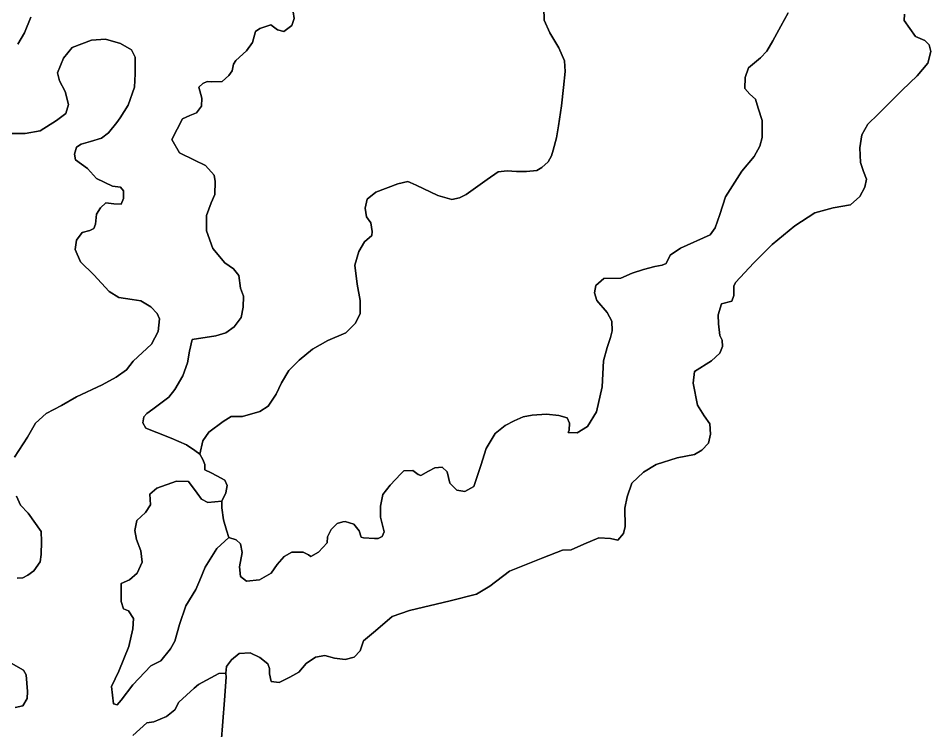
# Model space of a CAD drawing. Header units: inches. Extents: x 288635 to 1232953, y 676945 to 1655780.
# Drawn here: x 398338 to 420019, y 1093100 to 1110038 of the extents above; entities that cross this region are included whole.
import ezdxf

# ---------------------------------------------------------------- set-up
doc = ezdxf.new("R2010")
doc.units = ezdxf.units.IN
doc.header["$MEASUREMENT"] = 0

msp = doc.modelspace()

# ---------------------------------------------------------------- linework, layer by layer
at = {"color": 1}
for points in [[(410828.1103, 1110282.2867), (410833.1904, 1109992.7261), (410965.2706, 1109687.9255), (411183.7111, 1109337.4048), (411320.8713, 1109022.4442), (411336.1114, 1108773.5237), (411295.4713, 1108392.5229), (411249.7512, 1107955.642), (411173.551, 1107478.1211), (411127.8309, 1107193.6405), (411046.5508, 1106904.0799), (411005.9107, 1106766.9196), (410929.7105, 1106624.6794), (410777.3102, 1106492.5991), (410660.47, 1106421.4789), (410411.5495, 1106390.9989), (410172.789, 1106390.9989), (409954.3486, 1106411.3189), (409740.9882, 1106385.9189), (409481.9076, 1106208.1185), (408978.9866, 1105847.4378), (408821.5063, 1105766.1576), (408643.706, 1105730.5976), (408308.4253, 1105822.0377), (407790.2643, 1106070.9582), (407653.104, 1106136.9984), (407597.2239, 1106157.3184), (407358.4634, 1106101.4383), (406835.2224, 1105903.3179), (406626.9419, 1105740.7576), (406581.2218, 1105522.3171), (406611.7019, 1105319.1167), (406718.3821, 1105171.7964), (406743.7822, 1104968.596), (406738.7022, 1104877.1559), (406565.9818, 1104724.7556), (406433.9016, 1104496.1551), (406332.3014, 1104171.0344), (406388.1815, 1103713.8335), (406464.3816, 1103327.7528), (406459.3016, 1103022.9522), (406347.5414, 1102789.2717), (406118.9409, 1102555.5912), (405692.2201, 1102377.7909), (405331.5393, 1102169.5104), (405011.4987, 1101910.4299), (404767.6582, 1101666.5894), (404589.8579, 1101366.8688), (404462.8576, 1101102.7083), (404274.8972, 1100818.2277), (404076.7768, 1100686.1475), (403670.376, 1100574.3873), (403497.6557, 1100574.3873), (403396.0555, 1100569.3072), (403208.0951, 1100452.467), (402869.3572, 1100198.8898), (402722.0369, 1099995.6894), (402655.9968, 1099675.6488), (402530.6667, 1099759.8694), (402332.5832, 1099894.2832), (401968.0875, 1100055.3394), (401629.0217, 1100190.9658), (401371.4598, 1100296.4684), (401300.3396, 1100423.4686), (401325.7397, 1100560.6289), (401396.8598, 1100641.9091), (401539.1001, 1100743.5093), (401696.5804, 1100860.3495), (401915.0208, 1101027.9898), (402057.2611, 1101215.9502), (402250.3015, 1101535.9908), (402356.9817, 1101845.8715), (402407.7818, 1102125.272), (402473.822, 1102404.6726), (403032.6231, 1102485.9527), (403271.3836, 1102557.0729), (403469.504, 1102699.3132), (403632.0643, 1102922.8336), (403682.8644, 1103171.7541), (403687.9444, 1103430.8346), (403621.9043, 1103618.795), (403576.1842, 1103918.5156), (403449.1839, 1104081.0759), (403245.9835, 1104223.3162), (402961.5029, 1104563.6769), (402809.1026, 1104985.3177), (402809.1026, 1105345.9985), (402920.8629, 1105650.7991), (403012.303, 1105848.9195), (403017.3831, 1106158.8001), (402991.983, 1106311.2004), (402788.7826, 1106534.7208), (402524.6221, 1106666.8011), (402169.0214, 1106839.5215), (401991.221, 1107154.4821), (402240.1415, 1107647.2431), (402412.8618, 1107723.4432), (402575.4222, 1107789.4834), (402692.2624, 1107946.9637), (402702.4224, 1108140.0041), (402631.3023, 1108399.0846), (402722.7425, 1108485.4447), (402824.3427, 1108531.1648), (402941.1829, 1108526.0848), (403185.0234, 1108536.2448), (403342.5037, 1108673.4051), (403418.7039, 1108790.2454), (403449.1839, 1108947.7257), (403510.144, 1109034.0858), (403759.0645, 1109262.6863), (403901.3048, 1109460.8067), (403977.505, 1109719.8872), (404079.1052, 1109791.0074), (404343.2657, 1109877.3675), (404495.666, 1109765.6073), (404648.0663, 1109724.9672), (404836.0267, 1109862.1275), (404896.9868, 1110029.7678), (404866.5068, 1110187.2481)], [(416631.6435, 1110168.785), (416458.9232, 1109848.7444), (416270.9628, 1109503.3037), (416123.6425, 1109254.3832), (415976.3222, 1109096.9029), (415691.8416, 1108858.1424), (415610.5615, 1108629.5419), (415605.4815, 1108365.3814), (415717.2417, 1108233.3011), (415854.402, 1108116.4609), (415915.3621, 1107903.1005), (416011.8823, 1107603.3799), (416016.9623, 1107202.0591), (415961.0822, 1106993.7787), (415823.9219, 1106749.9382), (415534.3613, 1106399.4175), (415534.3613, 1106399.4175), (415143.2005, 1105789.8162), (415011.1203, 1105373.2554), (414899.3601, 1105058.2948), (414777.4398, 1104885.5744), (414076.3984, 1104570.6138), (413827.4779, 1104408.0535), (413736.0377, 1104209.9331), (413639.5175, 1104169.293), (413461.7172, 1104133.7329), (413192.4766, 1104062.6128), (412928.3161, 1103976.2526), (412659.0756, 1103859.4124), (412252.6748, 1103854.3324), (412059.6344, 1103686.692), (412029.1543, 1103513.9717), (412085.0344, 1103326.0113), (412333.9549, 1103041.5307), (412440.6351, 1102838.3303), (412450.7952, 1102609.7299), (412410.1551, 1102452.2496), (412333.9549, 1102213.4891), (412242.5147, 1101893.4485), (412212.0347, 1101273.6872), (412074.8744, 1100679.326), (411866.594, 1100328.8053), (411617.6735, 1100181.485), (411404.3131, 1100186.565), (411429.7131, 1100247.5252), (411439.8731, 1100410.0855), (411378.913, 1100537.0857), (411185.8726, 1100592.9659), (410886.152, 1100628.5259), (410545.7913, 1100603.1259), (410337.5109, 1100562.4858), (410119.0705, 1100465.9656), (409910.7901, 1100359.2854), (409672.0296, 1100166.245), (409453.5892, 1099810.6443), (409326.5889, 1099404.2435), (409164.0286, 1098906.4025), (408950.6682, 1098789.5622), (408762.7078, 1098820.0423), (408595.0674, 1098987.6826), (408529.0273, 1099251.8432), (408407.1071, 1099363.6034), (408234.3867, 1099348.3634), (408087.0664, 1099267.0832), (407904.1861, 1099165.483), (407843.2259, 1099190.883), (407716.2257, 1099287.4032), (407497.7852, 1099277.2432), (407431.7451, 1099206.1231), (407172.6646, 1098936.8825), (406999.9443, 1098713.3621), (406949.1441, 1098439.0415), (406944.0641, 1098179.961), (407030.4243, 1097829.4403), (406984.7042, 1097717.6801), (406893.264, 1097666.88), (406801.8239, 1097671.96), (406537.6633, 1097682.12), (406486.8632, 1097702.4401), (406436.0631, 1097849.7604), (406309.0629, 1098012.3207), (406105.8625, 1098073.2808), (406049.9824, 1098068.2008), (405912.8221, 1098027.5607), (405775.6618, 1097880.2404), (405689.3016, 1097707.5201), (405679.1416, 1097565.2798), (405470.8612, 1097346.8394), (405287.9808, 1097245.2392), (405237.1807, 1097280.7992), (405105.1005, 1097341.7593), (404840.9399, 1097346.8394), (404658.0596, 1097245.2392), (404490.4192, 1097052.1988), (404348.1789, 1096843.9184), (404068.7784, 1096686.438), (403758.8978, 1096655.958), (403621.7375, 1096767.7182), (403596.3374, 1096996.3187), (403657.2976, 1097336.6793), (403616.6575, 1097539.8797), (403513.256, 1097636.9446), (403344.6557, 1097697.514), (403283.6955, 1097870.2343), (403217.6554, 1098114.0748), (403177.0153, 1098398.5554), (403171.9353, 1098561.1157), (403268.4555, 1098754.1561), (403298.9356, 1098931.9565), (403243.0554, 1099053.8767), (403059.9348, 1099158.066), (402925.2373, 1099233.6879), (402772.837, 1099299.728), (402772.837, 1099431.8083), (402722.0369, 1099548.6485), (402655.9968, 1099675.6488), (402722.0369, 1099995.6894), (402869.3572, 1100198.8898), (403208.0951, 1100452.467), (403396.0555, 1100569.3072), (403497.6557, 1100574.3873), (403670.376, 1100574.3873), (404076.7768, 1100686.1475), (404274.8972, 1100818.2277), (404462.8576, 1101102.7083), (404589.8579, 1101366.8688), (404767.6582, 1101666.5894), (405011.4987, 1101910.4299), (405331.5393, 1102169.5104), (405692.2201, 1102377.7909), (406118.9409, 1102555.5912), (406347.5414, 1102789.2717), (406459.3016, 1103022.9522), (406464.3816, 1103327.7528), (406388.1815, 1103713.8335), (406332.3014, 1104171.0344), (406433.9016, 1104496.1551), (406565.9818, 1104724.7556), (406738.7022, 1104877.1559), (406743.7822, 1104968.596), (406718.3821, 1105171.7964), (406611.7019, 1105319.1167), (406581.2218, 1105522.3171), (406626.9419, 1105740.7576), (406835.2224, 1105903.3179), (407358.4634, 1106101.4383), (407597.2239, 1106157.3184), (407653.104, 1106136.9984), (407790.2643, 1106070.9582), (408308.4253, 1105822.0377), (408643.706, 1105730.5976), (408821.5063, 1105766.1576), (408978.9866, 1105847.4378), (409481.9076, 1106208.1185), (409740.9882, 1106385.9189), (409954.3486, 1106411.3189), (410172.789, 1106390.9989), (410411.5495, 1106390.9989), (410660.47, 1106421.4789), (410777.3102, 1106492.5991), (410929.7105, 1106624.6794), (411005.9107, 1106766.9196), (411046.5508, 1106904.0799), (411127.8309, 1107193.6405), (411173.551, 1107478.1211), (411249.7512, 1107955.642), (411295.4713, 1108392.5229), (411336.1114, 1108773.5237), (411320.8713, 1109022.4442), (411183.7111, 1109337.4048), (410965.2706, 1109687.9255), (410833.1904, 1109992.7261), (410828.1103, 1110282.2867)], [(398637.1404, 1110062.4345), (398484.7401, 1109687.7837), (398325.9898, 1109421.0832)], [(398325.9898, 1109421.0832), (398484.7401, 1109687.7837), (398637.1404, 1110062.4345)], [(404866.5068, 1110187.2481), (404896.9868, 1110029.7678), (404836.0267, 1109862.1275), (404648.0663, 1109724.9672), (404495.666, 1109765.6073), (404343.2657, 1109877.3675), (404079.1052, 1109791.0074), (403977.505, 1109719.8872), (403901.3048, 1109460.8067), (403759.0645, 1109262.6863), (403510.144, 1109034.0858), (403449.1839, 1108947.7257), (403418.7039, 1108790.2454), (403342.5037, 1108673.4051), (403185.0234, 1108536.2448), (402941.1829, 1108526.0848), (402824.3427, 1108531.1648), (402722.7425, 1108485.4447), (402631.3023, 1108399.0846), (402702.4224, 1108140.0041), (402692.2624, 1107946.9637), (402575.4222, 1107789.4834), (402412.8618, 1107723.4432), (402240.1415, 1107647.2431), (401991.221, 1107154.4821), (402169.0214, 1106839.5215), (402524.6221, 1106666.8011), (402788.7826, 1106534.7208), (402991.983, 1106311.2004), (403017.3831, 1106158.8001), (403012.303, 1105848.9195), (402920.8629, 1105650.7991), (402809.1026, 1105345.9985), (402809.1026, 1104985.3177), (402961.5029, 1104563.6769), (403245.9835, 1104223.3162), (403449.1839, 1104081.0759), (403576.1842, 1103918.5156), (403621.9043, 1103618.795), (403687.9444, 1103430.8346), (403682.8644, 1103171.7541), (403632.0643, 1102922.8336), (403469.504, 1102699.3132), (403271.3836, 1102557.0729), (403032.6231, 1102485.9527), (402473.822, 1102404.6726), (402407.7818, 1102125.272), (402356.9817, 1101845.8715), (402250.3015, 1101535.9908), (402057.2611, 1101215.9502), (401915.0208, 1101027.9898), (401696.5804, 1100860.3495), (401539.1001, 1100743.5093), (401396.8598, 1100641.9091), (401325.7397, 1100560.6289), (401300.3396, 1100423.4686), (401371.4598, 1100296.4684), (401629.0217, 1100190.9658), (401968.0875, 1100055.3394), (402332.5832, 1099894.2832), (402530.6667, 1099759.8694), (402655.9968, 1099675.6488), (402722.0369, 1099548.6485), (402772.837, 1099431.8083), (402772.837, 1099299.728), (402925.2373, 1099233.6879), (403059.9348, 1099158.066), (403243.0554, 1099053.8767), (403298.9356, 1098931.9565), (403268.4555, 1098754.1561), (403171.9353, 1098561.1157), (402842.158, 1098528.0957), (402690.438, 1098603.0875), (402585.9306, 1098747.7474), (402384.9571, 1099025.9367), (402100.4765, 1099031.0167), (401628.0356, 1098863.3763), (401465.4752, 1098721.136), (401480.7153, 1098472.2155), (401363.875, 1098289.3352), (401155.5946, 1098101.3748), (401104.7945, 1097862.6143), (401150.5146, 1097644.1739), (401252.1148, 1097380.0134), (401282.5949, 1097110.7728), (401160.6746, 1096846.6123), (400984.5761, 1096690.2247), (400779.6739, 1096602.7718), (400779.6739, 1096170.9709), (400835.554, 1095998.2506), (400957.4742, 1095947.4505), (401074.3144, 1095769.6501), (401064.1544, 1095520.7296), (400962.5542, 1095099.0888), (400728.8738, 1094519.9676), (400556.1534, 1094149.1269), (400601.8735, 1093742.7261), (400688.2337, 1093717.326), (400784.7539, 1093829.0863), (401064.1544, 1094189.767), (401490.8753, 1094641.8879), (401724.5557, 1094763.8081), (401953.1562, 1095048.2887), (402054.7564, 1095231.1691), (402171.5966, 1095627.4099), (402323.9969, 1096069.3707), (402557.6774, 1096455.4515), (402649.1085, 1096678.7136), (402776.1178, 1096988.8526), (403055.5184, 1097435.8935), (403344.6557, 1097697.514), (403513.256, 1097636.9446), (403616.6575, 1097539.8797), (403657.2976, 1097336.6793), (403596.3374, 1096996.3187), (403621.7375, 1096767.7182), (403758.8978, 1096655.958), (404068.7784, 1096686.438), (404348.1789, 1096843.9184), (404490.4192, 1097052.1988), (404658.0596, 1097245.2392), (404840.9399, 1097346.8394), (405105.1005, 1097341.7593), (405237.1807, 1097280.7992), (405287.9808, 1097245.2392), (405470.8612, 1097346.8394), (405679.1416, 1097565.2798), (405689.3016, 1097707.5201), (405775.6618, 1097880.2404), (405912.8221, 1098027.5607), (406049.9824, 1098068.2008), (406105.8625, 1098073.2808), (406309.0629, 1098012.3207), (406436.0631, 1097849.7604), (406486.8632, 1097702.4401), (406537.6633, 1097682.12), (406801.8239, 1097671.96), (406893.264, 1097666.88), (406984.7042, 1097717.6801), (407030.4243, 1097829.4403), (406944.0641, 1098179.961), (406949.1441, 1098439.0415), (406999.9443, 1098713.3621), (407172.6646, 1098936.8825), (407431.7451, 1099206.1231), (407497.7852, 1099277.2432), (407716.2257, 1099287.4032), (407843.2259, 1099190.883), (407904.1861, 1099165.483), (408087.0664, 1099267.0832), (408234.3867, 1099348.3634), (408407.1071, 1099363.6034), (408529.0273, 1099251.8432), (408595.0674, 1098987.6826), (408762.7078, 1098820.0423), (408950.6682, 1098789.5622), (409164.0286, 1098906.4025), (409326.5889, 1099404.2435), (409453.5892, 1099810.6443), (409672.0296, 1100166.245), (409910.7901, 1100359.2854), (410119.0705, 1100465.9656), (410337.5109, 1100562.4858), (410545.7913, 1100603.1259), (410886.152, 1100628.5259), (411185.8726, 1100592.9659), (411378.913, 1100537.0857), (411439.8731, 1100410.0855), (411429.7131, 1100247.5252), (411404.3131, 1100186.565), (411617.6735, 1100181.485), (411866.594, 1100328.8053), (412074.8744, 1100679.326), (412212.0347, 1101273.6872), (412242.5147, 1101893.4485), (412333.9549, 1102213.4891), (412410.1551, 1102452.2496), (412450.7952, 1102609.7299), (412440.6351, 1102838.3303), (412333.9549, 1103041.5307), (412085.0344, 1103326.0113), (412029.1543, 1103513.9717), (412059.6344, 1103686.692), (412252.6748, 1103854.3324), (412659.0756, 1103859.4124), (412928.3161, 1103976.2526), (413192.4766, 1104062.6128), (413461.7172, 1104133.7329), (413639.5175, 1104169.293), (413736.0377, 1104209.9331), (413827.4779, 1104408.0535), (414076.3984, 1104570.6138), (414777.4398, 1104885.5744), (414899.3601, 1105058.2948), (415011.1203, 1105373.2554), (415143.2005, 1105789.8162), (415534.3613, 1106399.4175), (415823.9219, 1106749.9382), (415961.0822, 1106993.7787), (416016.9623, 1107202.0591), (416011.8823, 1107603.3799), (415915.3621, 1107903.1005), (415854.402, 1108116.4609), (415717.2417, 1108233.3011), (415605.4815, 1108365.3814), (415610.5615, 1108629.5419), (415691.8416, 1108858.1424), (415976.3222, 1109096.9029), (416123.6425, 1109254.3832), (416270.9628, 1109503.3037), (416458.9232, 1109848.7444), (416631.6435, 1110168.785)], [(419394.3395, 1110134.7674), (419389.2595, 1109982.3671), (419658.5, 1109601.3663), (419876.9405, 1109509.9262), (419978.5407, 1109403.2459), (420019.1808, 1109245.7656), (419953.1406, 1108971.4451), (419699.1401, 1108666.6445), (419338.4594, 1108331.3638), (418769.4983, 1107757.3226), (418520.5778, 1107518.5622), (418383.4175, 1107264.5617), (418332.6174, 1106959.7611), (418352.9374, 1106609.2404), (418418.9776, 1106390.7999), (418490.0977, 1106212.9996), (418454.5376, 1106025.0392), (418337.6974, 1105796.4387), (418109.0969, 1105598.3183), (417702.6961, 1105532.2782), (417265.8153, 1105410.358), (416793.3743, 1105100.4773), (416254.8932, 1104658.5165), (415818.0124, 1104221.6356), (415381.1315, 1103754.2746), (415340.4914, 1103667.9145), (415340.4914, 1103449.474), (415289.6913, 1103312.3138), (415050.9308, 1103251.3536), (414969.6507, 1102987.1931), (414974.7307, 1102773.8327), (415010.2907, 1102494.4321), (415066.1709, 1102382.6719), (415071.2509, 1102235.3516), (415005.2107, 1102072.7913), (414807.0903, 1101894.9909), (414405.7695, 1101640.9904), (414375.2895, 1101366.6699), (414476.8897, 1100843.4288), (414639.45, 1100584.3483), (414766.4503, 1100396.3879), (414786.7703, 1100147.4674), (414735.9702, 1099934.107), (414578.4899, 1099771.5467), (414405.7695, 1099669.9465), (413994.2887, 1099588.6663), (413496.4477, 1099431.186), (413191.6471, 1099243.2256), (412917.3266, 1098984.1451), (412805.5663, 1098664.1045), (412749.6862, 1098394.8639), (412754.7662, 1097952.903), (412719.2062, 1097785.2627), (412587.1259, 1097632.8624), (412409.3255, 1097668.4225), (412129.925, 1097683.6625), (411774.3243, 1097536.3422), (411474.6037, 1097399.1819), (411271.4033, 1097389.0219), (410804.0423, 1097211.2216), (410006.4807, 1096896.2609), (409539.1198, 1096540.6602), (409229.2392, 1096347.6198), (408604.3979, 1096190.1395), (407634.116, 1095961.5391), (407222.6352, 1095814.2188), (406826.3944, 1095473.8581), (406541.9138, 1095235.0976), (406460.6336, 1094996.3371), (406318.3934, 1094849.0168), (406105.0329, 1094793.1367), (405856.1124, 1094823.6168), (405622.432, 1094889.6569), (405403.9915, 1094849.0168), (405175.3911, 1094696.6165), (405002.6707, 1094493.4161), (404789.3103, 1094376.5759), (404535.3098, 1094249.5756), (404347.3494, 1094269.8957), (404306.7093, 1094452.776), (404311.7894, 1094579.7763), (404271.1493, 1094691.5365), (404078.1089, 1094838.8568), (403849.5084, 1094950.617), (403585.3479, 1094935.377), (403407.5475, 1094782.9767), (403285.6273, 1094625.4964), (403271.4678, 1094468.2012), (403105.3716, 1094460.3114), (402618.5373, 1094202.0775), (402521.474, 1094108.903), (402157.23, 1093782.3417), (402060.7098, 1093594.3813), (401862.5895, 1093436.901), (401557.7888, 1093314.9808), (401390.1485, 1093289.5807), (401059.9478, 1092989.8601)], [(403160.6379, 1092811.4777), (403240.013, 1093827.4797), (403279.7934, 1094376.6199), (403271.4678, 1094468.2012), (403285.6273, 1094625.4964), (403407.5475, 1094782.9767), (403585.3479, 1094935.377), (403849.5084, 1094950.617), (404078.1089, 1094838.8568), (404271.1493, 1094691.5365), (404311.7894, 1094579.7763), (404306.7093, 1094452.776), (404347.3494, 1094269.8957), (404535.3098, 1094249.5756), (404789.3103, 1094376.5759), (405002.6707, 1094493.4161), (405175.3911, 1094696.6165), (405403.9915, 1094849.0168), (405622.432, 1094889.6569), (405856.1124, 1094823.6168), (406105.0329, 1094793.1367), (406318.3934, 1094849.0168), (406460.6336, 1094996.3371), (406541.9138, 1095235.0976), (406826.3944, 1095473.8581), (407222.6352, 1095814.2188), (407634.116, 1095961.5391), (408604.3979, 1096190.1395), (409229.2392, 1096347.6198), (409539.1198, 1096540.6602), (410006.4807, 1096896.2609), (410804.0423, 1097211.2216), (411271.4033, 1097389.0219), (411474.6037, 1097399.1819), (411774.3243, 1097536.3422), (412129.925, 1097683.6625), (412409.3255, 1097668.4225), (412587.1259, 1097632.8624), (412719.2062, 1097785.2627), (412754.7662, 1097952.903), (412749.6862, 1098394.8639), (412805.5663, 1098664.1045), (412917.3266, 1098984.1451), (413191.6471, 1099243.2256), (413496.4477, 1099431.186), (413994.2887, 1099588.6663), (414405.7695, 1099669.9465), (414578.4899, 1099771.5467), (414735.9702, 1099934.107), (414786.7703, 1100147.4674), (414766.4503, 1100396.3879), (414639.45, 1100584.3483), (414476.8897, 1100843.4288), (414375.2895, 1101366.6699), (414405.7695, 1101640.9904), (414807.0903, 1101894.9909), (415005.2107, 1102072.7913), (415071.2509, 1102235.3516), (415066.1709, 1102382.6719), (415010.2907, 1102494.4321), (414974.7307, 1102773.8327), (414969.6507, 1102987.1931), (415050.9308, 1103251.3536), (415289.6913, 1103312.3138), (415340.4914, 1103449.474), (415340.4914, 1103667.9145), (415381.1315, 1103754.2746), (415818.0124, 1104221.6356), (416254.8932, 1104658.5165), (416793.3743, 1105100.4773), (417265.8153, 1105410.358), (417702.6961, 1105532.2782), (418109.0969, 1105598.3183), (418337.6974, 1105796.4387), (418454.5376, 1106025.0392), (418490.0977, 1106212.9996), (418418.9776, 1106390.7999), (418352.9374, 1106609.2404), (418332.6174, 1106959.7611), (418383.4175, 1107264.5617), (418520.5778, 1107518.5622), (418769.4983, 1107757.3226), (419338.4594, 1108331.3638), (419699.1401, 1108666.6445), (419953.1406, 1108971.4451), (420019.1808, 1109245.7656), (419978.5407, 1109403.2459), (419876.9405, 1109509.9262), (419658.5, 1109601.3663), (419389.2595, 1109982.3671), (419394.3395, 1110134.7674)], [(398130.063, 1107300.8238), (398502.5971, 1107300.8238), (398858.1978, 1107360.0906), (399247.6652, 1107605.6244), (399467.799, 1107774.9581), (399535.5325, 1107986.6252), (399450.8656, 1108299.8925), (399315.3987, 1108553.893), (399273.0653, 1108740.16), (399416.9989, 1109087.294), (399620.1993, 1109341.2946), (400077.4002, 1109519.0949), (400407.6009, 1109544.495), (400771.6683, 1109434.4281), (401025.6688, 1109290.4945), (401118.8023, 1109112.6941), (401118.8023, 1108714.76), (401101.8689, 1108401.4927), (400949.4686, 1107969.6918), (400763.2016, 1107673.3579), (400681.7097, 1107555.8826), (400485.9177, 1107317.7572), (400316.584, 1107185.4652), (400052.0002, 1107106.0901), (399829.7497, 1107042.59), (399723.9162, 1106973.7982), (399676.2911, 1106809.7562), (399697.4578, 1106672.1725), (399983.2083, 1106465.7971), (400200.1671, 1106227.6717), (400581.1679, 1106042.463), (400771.6683, 1106021.2962), (400835.1684, 1105931.3377), (400835.1684, 1105756.7124), (400835.1684, 1105756.7124), (400787.5433, 1105619.1288), (400612.9179, 1105629.7121), (400422.4176, 1105650.8788), (400290.1256, 1105529.1703), (400194.8754, 1105381.0033), (400173.7087, 1105142.8778), (400131.3753, 1105042.336), (400041.4168, 1104989.4192), (399856.2081, 1104941.7941), (399718.6245, 1104761.8771), (399692.1661, 1104539.6266), (399813.8747, 1104248.5844), (400131.3753, 1103936.3754), (400496.501, 1103544.7913), (400729.3348, 1103396.6243), (401041.5438, 1103354.2909), (401253.2109, 1103317.2492), (401491.3364, 1103174.3739), (401639.5033, 1103020.9152), (401697.7118, 1102888.6233), (401660.67, 1102592.2894), (401501.9197, 1102290.6638), (401068.0022, 1101883.2046), (400909.2519, 1101676.8292), (400665.8347, 1101502.2039), (400332.459, 1101322.2868), (399723.9162, 1101036.5363), (399369.3738, 1100835.4525), (398998.9564, 1100644.9522), (398744.9559, 1100412.1184), (398554.4555, 1100078.7427), (398252.8299, 1099602.4917)], [(398252.8299, 1099602.4917), (398554.4555, 1100078.7427), (398744.9559, 1100412.1184), (398998.9564, 1100644.9522), (399369.3738, 1100835.4525), (399723.9162, 1101036.5363), (400332.459, 1101322.2868), (400665.8347, 1101502.2039), (400909.2519, 1101676.8292), (401068.0022, 1101883.2046), (401501.9197, 1102290.6638), (401660.67, 1102592.2894), (401697.7118, 1102888.6233), (401639.5033, 1103020.9152), (401491.3364, 1103174.3739), (401253.2109, 1103317.2492), (401041.5438, 1103354.2909), (400729.3348, 1103396.6243), (400496.501, 1103544.7913), (400131.3753, 1103936.3754), (399813.8747, 1104248.5844), (399692.1661, 1104539.6266), (399718.6245, 1104761.8771), (399856.2081, 1104941.7941), (400041.4168, 1104989.4192), (400131.3753, 1105042.336), (400173.7087, 1105142.8778), (400194.8754, 1105381.0033), (400290.1256, 1105529.1703), (400422.4176, 1105650.8788), (400612.9179, 1105629.7121), (400787.5433, 1105619.1288), (400835.1684, 1105756.7124), (400835.1684, 1105931.3377), (400771.6683, 1106021.2962), (400581.1679, 1106042.463), (400200.1671, 1106227.6717), (399983.2083, 1106465.7971), (399697.4578, 1106672.1725), (399676.2911, 1106809.7562), (399723.9162, 1106973.7982), (399829.7497, 1107042.59), (400052.0002, 1107106.0901), (400316.584, 1107185.4652), (400485.9177, 1107317.7572), (400681.7097, 1107555.8826), (400763.2016, 1107673.3579), (400949.4686, 1107969.6918), (401101.8689, 1108401.4927), (401118.8023, 1108714.76), (401118.8023, 1109112.6941), (401025.6688, 1109290.4945), (400771.6683, 1109434.4281), (400407.6009, 1109544.495), (400077.4002, 1109519.0949), (399620.1993, 1109341.2946), (399416.9989, 1109087.294), (399273.0653, 1108740.16), (399315.3987, 1108553.893), (399450.8656, 1108299.8925), (399535.5325, 1107986.6252), (399467.799, 1107774.9581), (399247.6652, 1107605.6244), (398858.1978, 1107360.0906), (398502.5971, 1107300.8238), (398130.063, 1107300.8238)], [(398295.1633, 1098676.4482), (398395.7052, 1098464.7811), (398570.3305, 1098268.9891), (398882.5395, 1097835.0715), (398887.8312, 1097596.9461), (398882.5395, 1097290.0288), (398856.0811, 1097115.4034), (398707.9141, 1096903.7363), (398565.0388, 1096797.9028), (398443.3303, 1096734.4027), (398311.0383, 1096729.111)], [(398311.0383, 1096729.111), (398443.3303, 1096734.4027), (398565.0388, 1096797.9028), (398707.9141, 1096903.7363), (398856.0811, 1097115.4034), (398882.5395, 1097290.0288), (398887.8312, 1097596.9461), (398882.5395, 1097835.0715), (398570.3305, 1098268.9891), (398395.7052, 1098464.7811), (398295.1633, 1098676.4482)], [(398168.163, 1094707.6903), (398459.2053, 1094543.6483), (398522.7054, 1094427.2314), (398559.7472, 1094030.3556), (398549.1638, 1093866.3136), (398443.3303, 1093691.6883), (398268.7049, 1093649.3548)], [(398268.7049, 1093649.3548), (398443.3303, 1093691.6883), (398549.1638, 1093866.3136), (398559.7472, 1094030.3556), (398522.7054, 1094427.2314), (398459.2053, 1094543.6483), (398168.163, 1094707.6903)], [(401059.9478, 1092989.8601), (401390.1485, 1093289.5807), (401557.7888, 1093314.9808), (401862.5895, 1093436.901), (402060.7098, 1093594.3813), (402157.23, 1093782.3417), (402521.474, 1094108.903), (402618.5373, 1094202.0775), (403105.3716, 1094460.3114), (403271.4678, 1094468.2012), (403279.7934, 1094376.6199), (403240.013, 1093827.4797), (403160.6379, 1092811.4777)]]:
    msp.add_lwpolyline(points, dxfattribs=at)
msp.add_lwpolyline([(402690.438, 1098603.0875), (402842.158, 1098528.0957), (403171.9353, 1098561.1157), (403177.0153, 1098398.5554), (403217.6554, 1098114.0748), (403283.6955, 1097870.2343), (403344.6557, 1097697.514), (403055.5184, 1097435.8935), (402776.1178, 1096988.8526), (402649.1085, 1096678.7136), (402557.6774, 1096455.4515), (402323.9969, 1096069.3707), (402171.5966, 1095627.4099), (402054.7564, 1095231.1691), (401953.1562, 1095048.2887), (401724.5557, 1094763.8081), (401490.8753, 1094641.8879), (401064.1544, 1094189.767), (400784.7539, 1093829.0863), (400688.2337, 1093717.326), (400601.8735, 1093742.7261), (400556.1534, 1094149.1269), (400728.8738, 1094519.9676), (400962.5542, 1095099.0888), (401064.1544, 1095520.7296), (401074.3144, 1095769.6501), (400957.4742, 1095947.4505), (400835.554, 1095998.2506), (400779.6739, 1096170.9709), (400779.6739, 1096602.7718), (400984.5761, 1096690.2247), (401160.6746, 1096846.6123), (401282.5949, 1097110.7728), (401252.1148, 1097380.0134), (401150.5146, 1097644.1739), (401104.7945, 1097862.6143), (401155.5946, 1098101.3748), (401363.875, 1098289.3352), (401480.7153, 1098472.2155), (401465.4752, 1098721.136), (401628.0356, 1098863.3763), (402100.4765, 1099031.0167), (402384.9571, 1099025.9367), (402585.9306, 1098747.7474), (402690.438, 1098603.0875)], close=True, dxfattribs=at)

doc.saveas('drawing.dxf')
